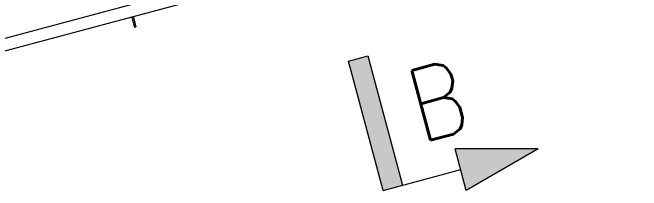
# Model space of a CAD drawing. Header units: millimetres. Extents: x -753 to 90, y 56274 to 56868.
# Drawn here: x -463.88 to -424.74, y 56678.61 to 56689.67 of the extents above; entities that cross this region are included whole.
import ezdxf

# ---------------------------------------------------------------- set-up
doc = ezdxf.new("R2010")
doc.units = ezdxf.units.MM
doc.linetypes.add('XKITLINE00', pattern=[0])
doc.layers.add('Corte', color=7, linetype='Continuous', lineweight=0)
doc.layers.add('Peça', color=2, linetype='Continuous', lineweight=0)
doc.styles.add('ROMANS', font='romans__.ttf')

# ---------------------------------------------------------------- blocks, each defined once
blk = doc.blocks.new('*A1436')
at = {"layer": 'Peça', "color": 1, "linetype": 'XKITLINE00', "lineweight": 0}
for p, q in [((-456.473, 56689.41), (-456.47, 56689.397)), ((-456.47, 56689.397), (-456.378, 56689.422)), ((-456.47, 56689.397), (-456.301, 56688.766)), ((-456.381, 56689.434), (-456.378, 56689.422)), ((-456.378, 56689.422), (-456.209, 56688.79)), ((-456.378, 56689.055), (-456.286, 56689.08)), ((-456.301, 56688.766), (-456.209, 56688.79))]:
    blk.add_line(p, q, dxfattribs=at)
blk = doc.blocks.new('*A1444')
at = {"layer": 'Peça', "color": 1, "linetype": 'XKITLINE00', "lineweight": 0}
for p, q in [((-475.7, 56684.258), (-417.928, 56699.737)), ((-469.517, 56686.704), (-439.979, 56694.618))]:
    blk.add_line(p, q, dxfattribs=at)
blk = doc.blocks.new('*A2196')
at = {"layer": 'Corte'}
for points in [[(-453.898, 56766.058), (-458.381, 56763.469), (-459.074, 56766.058)], [(-462.35, 56763.793), (-460.193, 56755.743), (-463.557, 56763.469)], [(-460.193, 56755.743), (-461.4, 56755.42), (-463.557, 56763.469)], [(-441.771, 56686.984), (-439.614, 56678.935), (-442.978, 56686.661)], [(-439.614, 56678.935), (-440.822, 56678.611), (-442.978, 56686.661)], [(-431.162, 56681.2), (-435.645, 56678.611), (-436.339, 56681.2)]]:
    blk.add_hatch(color=6, dxfattribs=at).paths.add_polyline_path(points, flags=17)
at = {"layer": 'Corte', "color": 6, "linetype": 'XKITLINE00', "lineweight": 0}
for p, q in [((-453.898, 56766.058), (-459.074, 56766.058)), ((-459.074, 56766.058), (-458.381, 56763.469)), ((-453.898, 56766.058), (-458.381, 56763.469)), ((-463.557, 56763.469), (-458.728, 56764.763)), ((-463.557, 56763.469), (-461.4, 56755.42)), ((-460.193, 56755.743), (-462.35, 56763.793)), ((-461.4, 56755.42), (-460.193, 56755.743)), ((-442.978, 56686.661), (-441.771, 56686.984)), ((-441.771, 56686.984), (-439.614, 56678.935)), ((-440.822, 56678.611), (-442.978, 56686.661)), ((-431.162, 56681.2), (-436.339, 56681.2)), ((-435.645, 56678.611), (-436.339, 56681.2)), ((-431.162, 56681.2), (-435.645, 56678.611)), ((-440.822, 56678.611), (-435.992, 56679.906))]:
    blk.add_line(p, q, dxfattribs=at)
at = {"layer": 'Corte', "color": 4, "style": 'ROMANS', "width": 0.85}
for p in [(-458.913, 56757.726), (-438.506, 56681.561)]:
    blk.add_text('B', height=4.5, rotation=15, dxfattribs=at).set_placement(p)

msp = doc.modelspace()

# ---------------------------------------------------------------- block references
at = {"lineweight": 0}
for name in ['*A1444', '*A1436']:
    msp.add_blockref(name, (0, 0), dxfattribs=at)
at = {"layer": 'Corte', "lineweight": 0}
msp.add_blockref('*A2196', (0, 0), dxfattribs=at)

doc.saveas('drawing.dxf')
